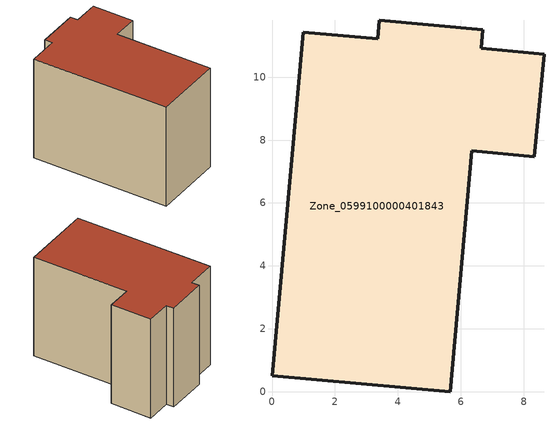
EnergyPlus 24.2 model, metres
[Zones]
Zone_0599100000401843
 floor ground (C_G): 3.36,11.21 3.41,11.81 6.7,11.51 6.65,10.91 8.64,10.73 8.33,7.46 6.34,7.65 5.67,0 0,0.51 0.99,11.42 z0
 wall outside (C_F): 0.99,11.42 0,0.51 5.67,0 6.34,7.65 8.33,7.46 8.64,10.73 6.65,10.91 6.7,11.51 3.41,11.81 3.36,11.21 0.99,11.42 z0:8.37
 roof outside (C_R): 3.36,11.21 0.99,11.42 0,0.51 5.67,0 6.34,7.65 8.33,7.46 8.64,10.73 6.65,10.91 6.7,11.51 3.41,11.81 z8.37
[BUILDING]
Pand.0599100000401843: North Axis=0; Terrain=City; Loads Convergence Tolerance Value=0.04; Temperature Convergence Tolerance Value=0.4; Solar Distribution=FullExterior; Maximum Number of Warmup Days=25; Minimum Number of Warmup Days=1
[Site:Location]
Rotterdam.The.Hague.AP_ZH_NLD Design_Conditions: Latitude=51.96; Longitude=4.45; Time Zone=1; Elevation=-4.5
[SITE:GROUNDTEMPERATURE:BUILDINGSURFACE]
18, 18, 18, 18, 18, 18, 18, 18, 18, 18, 18, 18
[MATERIAL] Thermal Absorptance=0.9; Solar Absorptance=0.7; Visible Absorptance=0.7
Name | Roughness | Thickness | Conductivity | Density | Specific Heat
G.TC.1992-2005 | MediumSmooth | 0.15 | 0.06 | 540 | 1210
F.TC.1992-2005 | Rough | 0.3 | 0.12 | 1920 | 840
R.TC.1992-2005 | MediumRough | 0.2 | 0.08 | 1500 | 1000
[CONSTRUCTION]
C_G: G.TC.1992-2005
C_F: F.TC.1992-2005
C_R: R.TC.1992-2005
[ZONE]
Zone_0599100000401843: Type=1; Multiplier=1; Ceiling Height=Autocalculate; Volume=Autocalculate; Floor Area=autocalculate; Part of Total Floor Area=Yes
[ZONEINFILTRATION:DESIGNFLOWRATE]
Infil_Zone_0599100000401843: Zone or ZoneList or Space or SpaceList=Zone_0599100000401843; Schedule=AlwaysOn; Design Flow Rate Calculation Method=Flow/Area; Flow Rate per Floor Area=0.0015; Constant Term Coefficient=1; Temperature Term Coefficient=0; Velocity Term Coefficient=0; Velocity Squared Term Coefficient=0
[HVACTEMPLATE:ZONE:IDEALLOADSAIRSYSTEM]
Zone_0599100000401843: Maximum Heating Supply Air Temperature=50; Minimum Cooling Supply Air Temperature=13; Maximum Heating Supply Air Humidity Ratio=0.0156; Minimum Cooling Supply Air Humidity Ratio=0.0077; Heating Limit=NoLimit; Cooling Limit=NoLimit; Dehumidification Control Type=ConstantSensibleHeatRatio; Cooling Sensible Heat Ratio=0.7; Dehumidification Setpoint=60; Humidification Control Type=None; Humidification Setpoint=30; Outdoor Air Method=None; Outdoor Air Flow Rate per Person=0.00944; Outdoor Air Flow Rate per Zone Floor Area=0; Outdoor Air Flow Rate per Zone=0; Demand Controlled Ventilation Type=None; Outdoor Air Economizer Type=NoEconomizer; Heat Recovery Type=None; Sensible Heat Recovery Effectiveness=0.7; Latent Heat Recovery Effectiveness=0.65
[ZONECONTROL:THERMOSTAT]
ThermostatControl_Zone_0599100000401843: Zone or ZoneList=Zone_0599100000401843; Control Type Schedule=DualSetpointControlType; Control 1=Thermostat_Zone_0599100000401843; Temperature Difference Between Cutout And Setpoint=0
[THERMOSTATSETPOINT:DUALSETPOINT]
Thermostat_Zone_0599100000401843: Heating Setpoint Temperature Schedule=HeatingSetpoint_Zone_0599100000401843; Cooling Setpoint Temperature Schedule=CoolingSetpoint_Zone_0599100000401843
[SCHEDULE:COMPACT]
HeatingSetpoint_Zone_0599100000401843: Through: 12/31, For: AllDays, Until: 24:00, 21
CoolingSetpoint_Zone_0599100000401843: Through: 12/31, For: AllDays, Until: 24:00, 24
DualSetpointControlType: Through: 12/31, For: AllDays, Until: 24:00, 4
AlwaysOn: Through: 12/31, For: AllDays, Until: 24:00, 1
